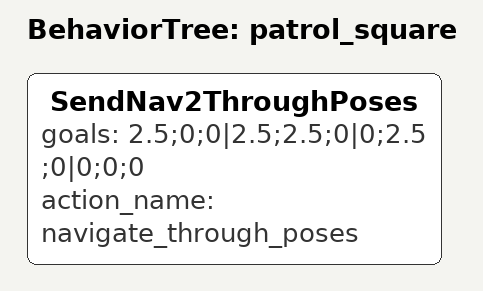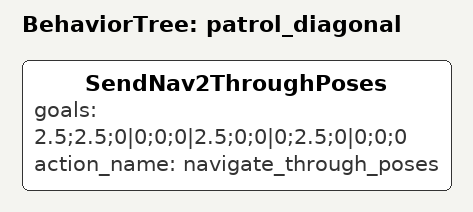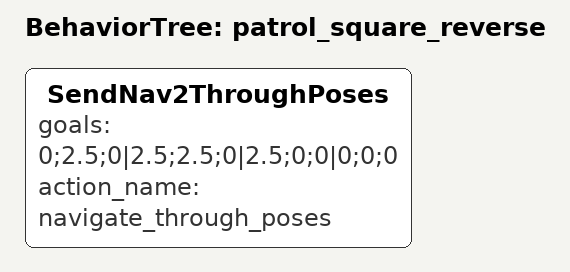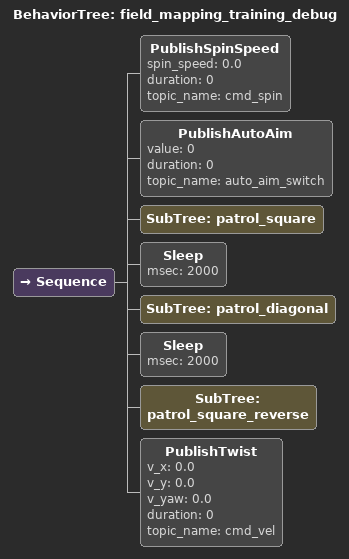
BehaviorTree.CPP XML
<?xml version="1.0" encoding="UTF-8"?>
<root BTCPP_format="4">

  <!-- Debug version of field mapping -->
  <!-- training. No referee system    -->
  <!-- dependency. 2.5m x 2.5m square -->
  <!-- patrol for tabletop testing.   -->

  <!-- Subtree: patrol_square         -->
  <!-- 2.5m x 2.5m square perimeter   -->
  <!-- -> back to (0,0)              -->
  <BehaviorTree ID="patrol_square">
    <SendNav2ThroughPoses goals="2.5;0;0|2.5;2.5;0|0;2.5;0|0;0;0"
                          action_name="navigate_through_poses"/>
  </BehaviorTree>

  <!-- Subtree: patrol_diagonal       -->
  <!-- Diagonal cross through the     -->
  <!-- 2.5m x 2.5m square for         -->
  <!-- SLAM viewpoint coverage        -->
  <BehaviorTree ID="patrol_diagonal">
    <SendNav2ThroughPoses goals="2.5;2.5;0|0;0;0|2.5;0;0|0;2.5;0|0;0;0"
                          action_name="navigate_through_poses"/>
  </BehaviorTree>

  <!-- Subtree: patrol_square_reverse -->
  <!-- Reverse direction perimeter    -->
  <BehaviorTree ID="patrol_square_reverse">
    <SendNav2ThroughPoses goals="0;2.5;0|2.5;2.5;0|2.5;0;0|0;0;0"
                          action_name="navigate_through_poses"/>
  </BehaviorTree>

  <!-- Main: field_mapping_training   -->
  <!--        _debug                  -->
  <!-- No referee. Runs immediately.  -->
  <!-- 3 laps on a 2.5m square.      -->
  <BehaviorTree ID="field_mapping_training_debug">
    <Sequence>
      <!-- Disable spin for clean SLAM mapping -->
      <PublishSpinSpeed spin_speed="0.0"
                        duration="0"
                        topic_name="cmd_spin"/>
      <!-- Disable auto-aim (not needed for mapping) -->
      <PublishAutoAim value="0"
                      duration="0"
                      topic_name="auto_aim_switch"/>

      <!-- Lap 1: square perimeter -->
      <SubTree ID="patrol_square"/>
      <Sleep msec="2000"/>

      <!-- Lap 2: diagonal cross -->
      <SubTree ID="patrol_diagonal"/>
      <Sleep msec="2000"/>

      <!-- Lap 3: reverse square -->
      <SubTree ID="patrol_square_reverse"/>

      <!-- Stop movement -->
      <PublishTwist v_x="0.0"
                    v_y="0.0"
                    v_yaw="0.0"
                    duration="0"
                    topic_name="cmd_vel"/>
    </Sequence>
  </BehaviorTree>

</root>
